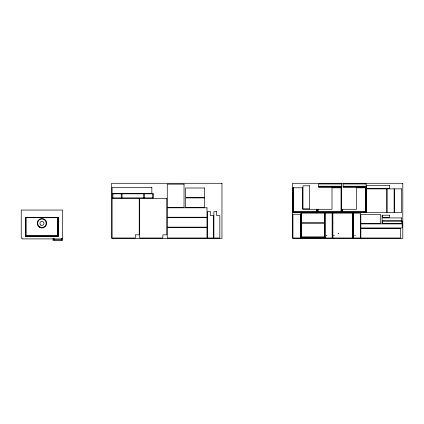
<?xml version="1.0" encoding="UTF-8"?>
<svg xmlns="http://www.w3.org/2000/svg" width="424" height="424" viewBox="0 0 424 424"><rect width="100%" height="100%" fill="white"/><g stroke="black" fill="none" stroke-linecap="round" stroke-linejoin="round"><path stroke-width="0.64" d="M318.578 186.231L341.585 186.231M343.122 186.231L366.135 186.231M318.578 186.772L341.585 186.772M343.122 186.772L366.135 186.772M292.942 211.549L293.212 211.549L293.212 187.811M317.041 211.549L316.765 211.549L316.765 209.286M317.491 211.549L317.762 211.549L317.762 209.286M341.585 211.549L341.315 211.549L341.315 187.811M342.041 211.549L342.311 211.549L342.311 209.286M366.135 211.549L365.864 211.549L365.864 187.811M292.942 212.09L293.212 212.678M317.041 212.09L316.765 212.678M317.491 212.09L317.762 212.678M341.585 212.09L341.315 212.678M342.041 212.09L342.311 212.678M366.135 212.09L365.864 212.678M25.361 217.427L58.475 217.427M300.897 222.489L301.167 222.489L301.167 213.129M324.45 222.489L301.443 222.489L301.443 213.129M332.861 222.489L332.591 222.489L332.591 213.129L352.71 213.129L352.71 222.489L352.439 222.489M300.897 223.305L301.167 223.305L301.167 236.868L300.897 236.868M324.45 223.305L301.443 223.305L301.443 236.868L324.45 236.868M332.861 223.305L332.591 223.305L332.591 236.868L332.861 236.868M352.439 223.305L352.71 223.305L352.71 236.868L352.439 236.868M360.845 228.547L400.585 228.547M25.361 236.232L58.475 236.232M325.176 236.868L324.906 236.868L324.906 213.129L332.14 213.129L332.14 237.997L324.906 237.997L325.176 237.408M353.431 236.868L353.16 236.868L353.16 213.129L360.395 213.129L360.395 237.997L353.16 237.997L353.431 237.408M300.897 237.408L301.167 237.997M324.45 237.408L301.443 237.408L301.443 237.997M332.861 237.408L332.591 237.997L352.71 237.997L352.439 237.408M62.598 238.898L22.048 238.898L22.048 238.087L21.232 238.087L21.232 210.055L62.598 210.055L62.598 240.71M54.012 239.804L61.697 239.804M401.941 221.18L401.941 223.437M382.363 215.212L382.363 217.47M382.363 221.18L382.363 223.437M365.594 187.811L365.594 211.549L342.581 211.549L342.581 209.286M365.594 212.678L365.594 212.09L342.581 212.09L342.581 212.678M353.431 213.129L353.431 237.997M352.439 213.129L352.439 237.997M341.044 187.811L341.044 211.549L318.032 211.549L318.032 209.286M341.044 212.678L341.044 212.09L318.032 212.09L318.032 212.678M332.861 213.129L332.861 237.997M325.176 213.129L325.176 237.997M316.495 209.286L316.495 211.549L293.482 211.549L293.482 187.811M316.495 212.678L316.495 212.09L293.482 212.09L293.482 212.678M152.656 193.826L152.656 197.897M144.34 193.826L144.34 197.897M143.524 193.826L143.524 197.897M122.048 193.826L122.048 197.897M121.238 193.826L121.238 197.897M112.917 193.826L112.917 197.897M61.697 238.277L61.697 240.71L54.012 240.71L54.012 238.277M58.173 217.427L58.173 236.232M53.106 238.277L53.106 240.71M25.663 217.427L25.663 236.232M326.586 235.686L326.84 235.781L326.586 235.686M333.821 235.686L334.075 235.781L333.821 235.686M338.225 233.656L338.479 233.746L338.225 233.656M354.84 235.686L355.095 235.781L354.84 235.686M221.964 183.29L111.655 183.29L111.655 238.447L221.964 238.447L221.964 183.29M402.8 183.29L292.491 183.29L292.491 238.447L402.8 238.447L402.8 183.29M341.585 183.968L318.578 183.968L318.578 187.36L341.585 187.36L341.585 183.968M366.135 183.968L343.122 183.968L343.122 187.36L366.135 187.36L366.135 183.968M184.032 184.149L167.263 184.149L167.263 207.341L184.032 207.341L184.032 184.149M389.598 185.595L366.585 185.595L366.585 188.399L389.598 188.399L389.598 185.595M309.668 185.823L302.98 185.823L302.98 208.836L309.668 208.836L309.668 185.823M151.845 187.408L112.106 187.408L112.106 193.376L151.845 193.376L151.845 187.408M302.524 187.811L292.942 187.811L292.942 212.678L317.041 212.678L317.041 209.286L302.524 209.286L302.524 187.811M341.585 187.811L332.003 187.811L332.003 209.286L317.491 209.286L317.491 212.678L341.585 212.678L341.585 187.811M366.135 187.811L356.552 187.811L356.552 209.286L342.041 209.286L342.041 212.678L366.135 212.678L366.135 187.811M204.469 187.996L185.659 187.996L185.659 197.441L204.469 197.441L204.469 187.996M386.704 188.855L366.585 188.855L366.585 212.678L386.704 212.678L386.704 188.855M394.119 188.855L387.16 188.855L387.16 212.678L394.119 212.678L394.119 188.855M401.533 188.855L394.574 188.855L394.574 212.678L401.533 212.678L401.533 188.855M153.472 193.826L112.106 193.826L112.106 197.897L153.472 197.897L153.472 193.826M204.469 197.897L185.659 197.897L185.659 207.341L204.469 207.341L204.469 197.897M139.231 198.437L112.106 198.437L112.106 237.997L135.298 237.997L135.298 234.832L139.231 234.832L139.231 198.437M166.807 198.437L139.681 198.437L139.681 237.997L162.874 237.997L162.874 234.832L166.807 234.832L166.807 198.437M206.997 207.797L167.263 207.797L167.263 217.242L206.997 217.242L206.997 207.797M210.256 211.682L207.453 211.682L207.453 237.997L213.42 237.997L213.42 215.615L210.256 215.615L210.256 211.682M216.675 211.682L213.871 211.682L213.871 237.997L219.839 237.997L219.839 215.615L216.675 215.615L216.675 211.682M324.45 213.129L300.897 213.129L300.897 237.997L324.45 237.997L324.45 213.129M300.446 214.258L292.942 214.258L292.942 237.997L300.446 237.997L300.446 214.258M380.423 214.666L360.845 214.666L360.845 223.437L380.423 223.437L380.423 214.666M389.327 215.212L382.093 215.212L382.093 217.47L389.327 217.47L389.327 215.212M58.077 217.517L25.758 217.517L25.758 236.142L58.077 236.142L58.077 217.517M57.987 217.607L25.848 217.607L25.848 236.051L57.987 236.051L57.987 217.607M57.897 217.698L25.938 217.698L25.938 235.961L57.897 235.961L57.897 217.698M206.997 217.698L167.263 217.698L167.263 227.147L206.997 227.147L206.997 217.698M401.671 217.92L382.093 217.92L382.093 220.724L401.671 220.724L401.671 217.92M402.212 221.18L382.093 221.18L382.093 223.437L402.212 223.437L402.212 221.18M402.212 223.888L360.845 223.888L360.845 227.958L402.212 227.958L402.212 223.888M206.997 227.598L167.263 227.598L167.263 237.997L206.997 237.997L206.997 227.598M400.585 228.435L360.845 228.435L360.845 237.997L400.585 237.997L400.585 228.435M40.778 225.049A2.009 2.009 0 0 0 43.921 223.549A2.009 2.009 0 0 0 41.054 221.582A2.009 2.009 0 0 0 40.778 225.049M39.543 227.37A4.749 4.749 0 0 0 46.666 223.257A4.749 4.749 0 0 0 39.543 219.144A4.749 4.749 0 0 0 39.543 227.37M39.792 226.935A4.251 4.251 0 0 0 46.168 223.257A4.251 4.251 0 0 0 39.792 219.579A4.251 4.251 0 0 0 39.792 226.935"/></g></svg>
